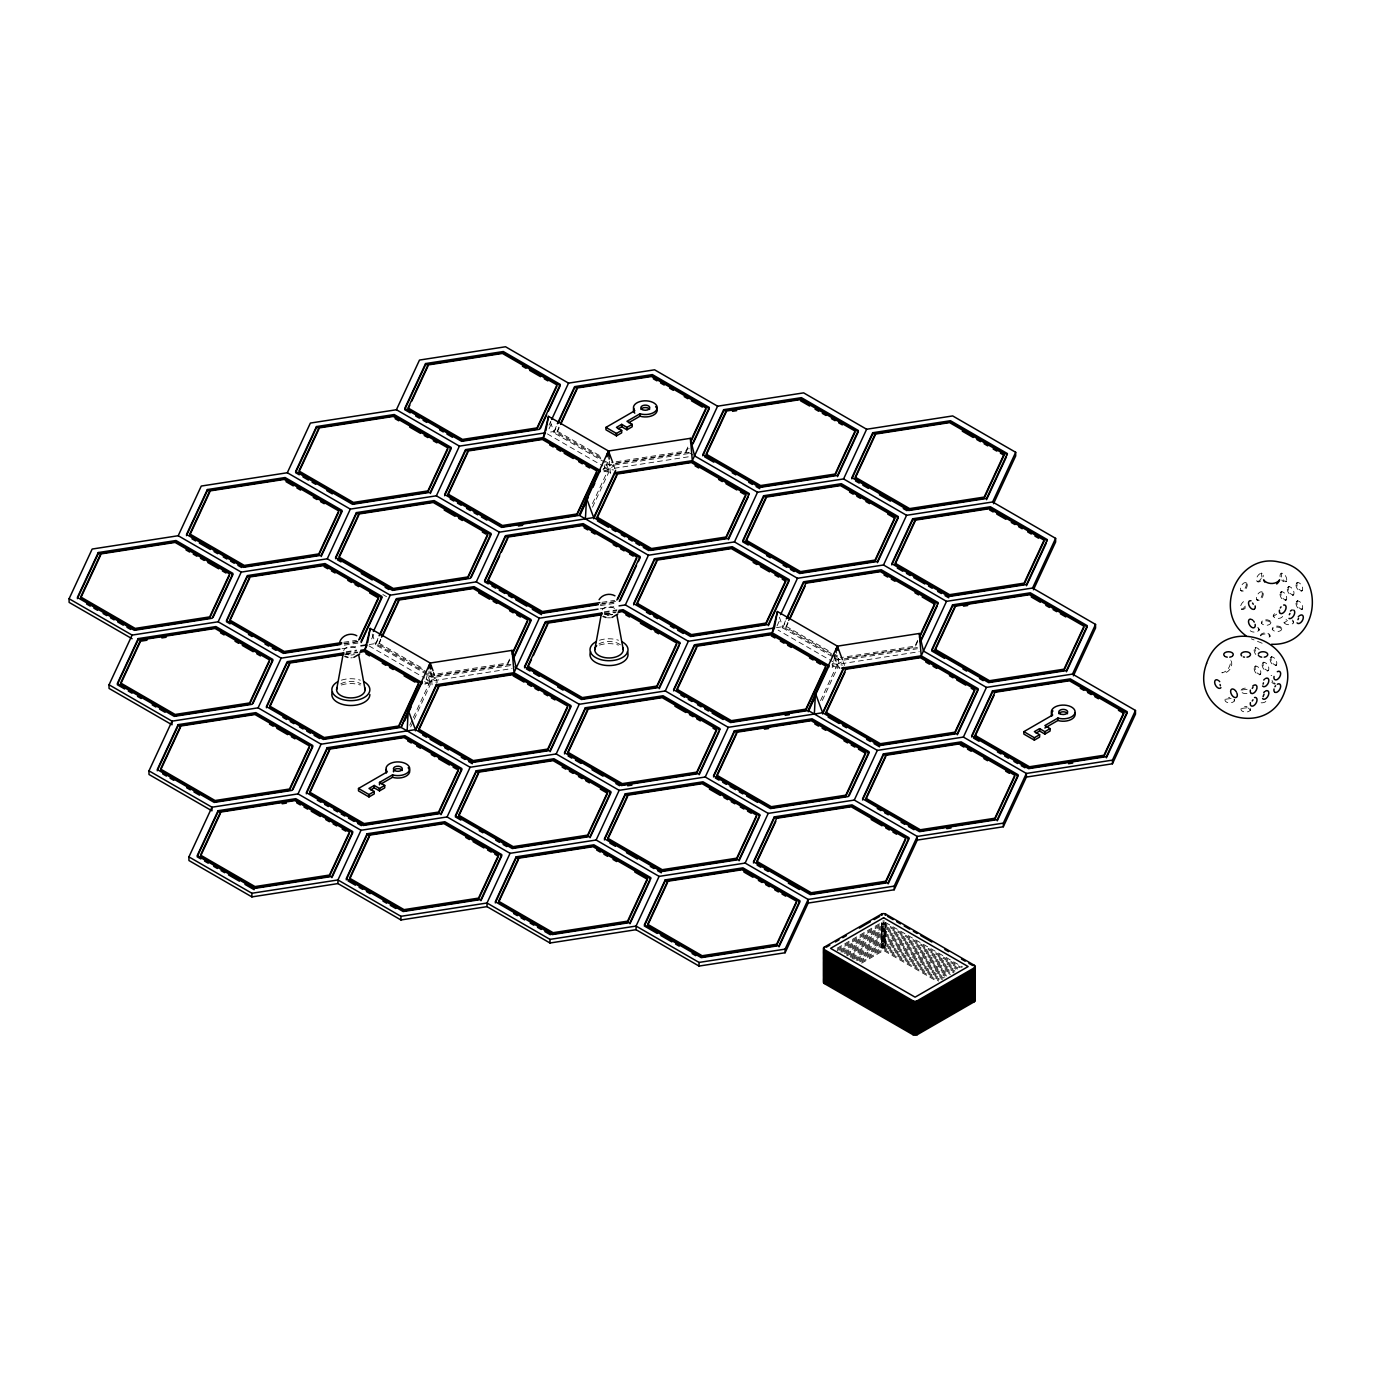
<?xml version="1.0" encoding="UTF-8"?>
<svg xmlns="http://www.w3.org/2000/svg" width="1382" height="1382" viewBox="0 0 1382 1382"><rect width="100%" height="100%" fill="white"/><g stroke="black" fill="none" stroke-linecap="round" stroke-linejoin="round"><path stroke-width="0.75" stroke-dasharray="5 3.75" d="M430.89 671.151L432.117 685.351L428.265 677.076L429.094 671.065M609.341 461.139L610.395 473.318L606.56 465.043L607.095 461.018M693.004 454.989L688.461 452.363L689.013 448.355M838.442 658.333L839.323 668.473L835.471 660.199L836.576 652.166M427.332 674.606L424.948 684.245L435.434 678.182L433.464 672.498M605.126 464.49L603.226 472.212L613.729 466.149L553.767 431.53L547.548 432.497M835.004 655.794L832.154 667.368L842.64 661.304M1261.887 577.21L1261.421 573.029L1262.25 573.513M371.637 638.933L374.297 633.198M426.9 674.468L375.472 644.772L378.202 637.707M375.472 644.772L379.1 636.964M422.391 669.441L378.789 644.271L380.603 639.14M378.789 644.271L381.501 638.398M409.798 725.17L412.458 719.435M413.339 717.517L430.182 681.222L512.048 668.56M549.034 425.172L550.796 421.337M410.679 726.897L413.339 721.162M414.22 719.245L430.182 684.85L430.182 681.222L426.485 679.08M549.034 428.8L552.575 421.165M605.178 462.434L553.767 432.739L556.48 425.673M553.767 432.739L557.378 424.93M600.686 457.407L557.067 432.221L558.881 427.107M557.067 432.221L559.796 426.364M509.578 659.093L507.764 663.014L433.292 674.52L429.664 672.429M509.578 660.32L507.764 664.224L433.292 675.746L424.205 670.495M592.515 503.566L608.477 469.172L688.236 456.837M592.515 507.211L608.477 472.817L608.477 469.172L604.763 467.047M687.856 447.06L686.042 450.964L611.587 462.486M687.856 448.269L686.042 452.173L615.836 463.039M777.064 625.873L780.605 618.238M832.275 656.536L782.678 627.894L785.408 620.829M782.678 627.894L786.306 620.086M831.411 653.617L785.995 627.393L787.809 622.263M785.995 627.393L788.707 621.52M820.545 700.639L837.388 664.345L919.255 651.682M822.325 700.467L837.388 667.972L837.388 664.345L778.101 630.106M917.683 640.263L914.97 646.12L840.498 657.642M917.683 641.473L914.97 647.346L844.765 658.195M1261.3 578.471L1259.019 581.062L1256.635 581.286L1257.482 581.787M1245.32 606.128L1243.057 608.719L1240.673 608.961L1241.502 609.445M1260.609 635.893C1261.921 633.388 1269.402 632.956 1270.006 636.601L1270.006 635.634M1280.976 573.513L1281.822 573.029L1281.339 577.21M1285.761 581.787L1286.59 581.286L1284.206 581.062L1281.943 578.471M1288.249 586.935L1289.095 586.452C1286.297 588.836 1290.408 595.953 1293.863 594.709L1293.034 595.193M1280.976 591.962L1281.822 591.461C1279.024 593.863 1283.135 600.98 1286.59 599.736L1285.761 600.22M1296.955 582.738L1297.802 582.254C1294.986 584.638 1299.097 591.755 1302.57 590.511L1301.723 590.995M1296.955 601.17L1297.802 600.686C1294.986 603.07 1299.097 610.188 1302.57 608.961L1301.723 609.445M1255.098 647.916L1255.944 647.432L1254.96 649.626L1256.065 652.874M1255.098 666.366L1255.944 665.882C1253.146 668.266 1257.257 675.383 1260.712 674.157L1259.883 674.641M1271.077 657.141L1271.924 656.657C1269.108 659.041 1273.219 666.159 1276.692 664.932L1275.845 665.416M1263.096 662.583L1263.925 662.099C1261.127 664.483 1265.238 671.6 1268.711 670.374L1267.864 670.857M837.198 948.173L881.768 922.45M837.198 949.382L883.599 922.606L961.475 967.555M837.198 950.609L883.599 923.815L959.626 967.711M839.72 950.367L883.599 925.024L959.626 968.92M840.895 950.902L883.599 926.234L957.778 969.058M840.895 952.112L883.599 927.443L955.929 969.214M842.744 952.25L883.599 928.669L955.929 970.423M844.575 952.405L883.599 929.879L955.256 971.252M844.575 953.615L883.599 931.088L954.081 971.788M846.423 953.753L883.599 932.297L954.081 972.997M846.423 954.979L883.599 933.506L951.576 972.755M847.028 955.843L883.599 934.716L950.384 973.291M850.12 955.273L883.599 935.942L950.384 974.5M850.12 956.482L883.599 937.151L948.536 974.638M850.69 957.363L883.599 938.361L946.687 974.794M851.968 957.83L883.599 939.57L946.687 976.003M851.968 959.056L883.599 940.779L944.839 976.141M853.817 959.194L883.599 942.006L944.839 977.35M856.166 959.039L883.599 943.215L944.234 978.214M856.166 960.248L883.599 944.424L942.386 978.37M857.496 960.697L883.599 945.634L942.386 979.579M859.345 960.853L883.599 946.843L940.555 979.734M859.829 961.786L883.599 948.052L938.723 979.89M861.66 961.941L883.599 949.279L938.723 981.099M861.66 963.15L883.599 950.488L936.875 981.255M1276.622 614.161L1273.237 616.666L1273.237 615.698M1287.488 620.432L1284.103 622.937L1284.103 621.969M606.56 465.043L688.461 452.363M688.461 453.572L610.689 465.613L607.026 463.488M343.824 642.25L356.573 640.281M601.982 602.31L614.748 600.341M343.824 643.459L358.715 641.162M601.982 603.537L616.873 601.222M344.325 643.943L359.026 641.68M600.375 604.331L617.184 601.74M344.325 645.169L359.026 642.889M600.375 605.558L617.184 602.949M342.01 648.745L358.802 646.154M369.27 644.53L375.472 643.563L435.434 678.182M600.168 608.806L616.959 606.214M346.208 651.734L356.694 650.11M604.366 611.794L616.959 609.842M346.053 652.563L356.573 650.922M604.21 612.623L616.821 610.671M346.053 653.772L356.573 652.149M604.21 613.833L614.731 612.209M344.947 654.498L357.713 652.529M605.23 614.23L615.871 612.589M607.354 615.128L613.729 614.126M428.265 677.076L510.183 664.414L514.726 667.04M510.183 665.623L432.411 677.646L428.731 675.522M776.477 627.653L782.678 626.685L839.617 659.56M835.471 660.199L917.389 647.536M843.815 660.13L917.389 648.745M610.55 617.806L607.475 617.806M350.855 657.867L352.393 657.746M1247.134 689.324L1242.366 689.877L1240.967 691.829L1240.967 690.862A4.768 2.764 0 0 1 1246.979 688.201M1231.155 698.532L1226.387 699.102L1224.988 701.054L1224.988 700.087M1247.134 707.757L1242.366 708.327L1240.967 710.279L1240.967 709.294M603.347 468.394L613.591 469.966M832.275 663.55L842.519 665.139M427.124 680.739L437.368 682.328L433.775 672.688M1262.146 643.252L1251.332 638.83M1275.171 683.503L1273.738 682.656M1248.43 708.068L1250.52 710.279L1250.52 709.294M1246.288 582.738A4.768 2.764 -60 0 0 1240.639 587.747A4.768 2.764 -60 0 0 1244.767 590.131A4.768 2.764 -60 0 0 1246.288 582.738L1245.441 582.254C1248.24 584.638 1244.128 591.755 1240.673 590.511L1241.502 590.995M1262.25 591.962A4.768 2.764 -60 0 0 1256.601 596.955A4.768 2.764 -60 0 0 1260.747 599.356A4.768 2.764 -60 0 0 1262.25 591.962L1261.421 591.461C1264.219 593.863 1260.108 600.98 1256.635 599.736L1257.482 600.22M1292.671 621.244L1293.656 622.937L1293.656 621.969M1258.156 628.62L1259.123 630.33L1259.123 629.363M557.067 431.011L600.686 456.198M547.324 433.879L602.915 465.976M602.915 469.604L608.477 472.817M785.995 626.184L831.411 652.408M833.242 653.444L838.684 656.605M833.242 654.671L838.684 657.815M834.106 657.59L839.617 660.769M831.843 664.759L837.388 667.972M382.849 594.519L386.545 596.661M885.43 922.45L962.598 967.003M378.789 643.062L422.391 668.232M369.046 645.912L424.637 678.009M424.637 681.654L430.182 684.85M1233.901 699.672L1234.541 701.054L1234.541 700.087M1272.045 680.549L1272.822 681.689M1231.207 660.942C1233.608 666.435 1228.062 674.416 1221.809 672.74C1227.475 672.153 1231.258 665.468 1230.412 660.13M843.141 661.598L844.575 665.45M613.487 464.507L614.921 468.36M779.396 617.218L782.678 626.685M550.485 422.063L553.767 431.53M372.19 634.096L375.472 643.563M1281.822 628.81A4.768 2.764 0 0 1 1274.67 631.194A4.768 2.764 0 0 1 1274.67 626.409A4.768 2.764 0 0 1 1281.822 628.81L1281.822 629.777C1281.166 626.15 1272.943 626.15 1272.286 629.777L1272.286 628.81M1270.956 622.522A4.768 2.764 0 0 1 1263.804 624.923A4.768 2.764 0 0 1 1263.804 620.138A4.768 2.764 0 0 1 1270.956 622.522L1270.956 623.507C1270.3 619.879 1262.077 619.879 1261.403 623.507L1261.403 622.522M885.689 922.606L885.689 948.052A2.971 1.71 0 0 0 881.491 948.052L881.491 922.606M882.822 920.948A2.971 1.71 0 0 1 884.359 920.948M882.822 922.157A2.971 1.71 0 0 1 884.359 922.157M881.491 923.815A2.971 1.71 0 0 1 885.689 923.815M881.491 925.024A2.971 1.71 0 0 1 885.689 925.024M881.491 926.234A2.971 1.71 0 0 1 885.689 926.234M881.491 927.443A2.971 1.71 0 0 1 885.689 927.443M881.491 928.669A2.971 1.71 0 0 1 885.689 928.669M881.491 929.879A2.971 1.71 0 0 1 885.689 929.879M881.491 931.088A2.971 1.71 0 0 1 885.689 931.088M881.491 932.297A2.971 1.71 0 0 1 885.689 932.297M881.491 933.506A2.971 1.71 0 0 1 885.689 933.506M881.491 934.716A2.971 1.71 0 0 1 885.689 934.716M881.491 935.942A2.971 1.71 0 0 1 885.689 935.942M881.491 937.151A2.971 1.71 0 0 1 885.689 937.151M881.491 938.361A2.971 1.71 0 0 1 885.689 938.361M881.491 939.57A2.971 1.71 0 0 1 885.689 939.57M881.491 940.779A2.971 1.71 0 0 1 885.689 940.779M881.491 942.006A2.971 1.71 0 0 1 885.689 942.006M881.491 943.215A2.971 1.71 0 0 1 885.689 943.215M881.491 944.424A2.971 1.71 0 0 1 885.689 944.424M881.491 945.634A2.971 1.71 0 0 1 885.689 945.634M881.491 946.843A2.971 1.71 0 0 1 885.689 946.843M341.354 680.186A19.003 10.97 0 0 1 360.356 680.186M341.354 685.023A19.003 10.97 0 0 1 360.356 685.023M340.784 683.865A14.252 8.223 0 0 1 360.944 683.865M357.748 651.958A7.135 4.111 0 0 1 357.022 652.943M354.414 654.446A7.135 4.111 0 0 1 350.855 654.999M349.007 654.861A7.135 4.111 0 0 1 345.811 653.79M343.738 650.887A7.135 4.111 0 0 1 349.922 646.811A7.135 4.111 0 0 1 357.748 649.816M1280.112 576.778A4.768 2.764 60 0 1 1283.377 573.755A4.768 2.764 60 0 1 1286.625 580.544A4.768 2.764 60 0 1 1281.684 580.043M1260.747 580.906A4.768 2.764 -60 0 1 1256.497 579.922A4.768 2.764 -60 0 1 1260.159 573.599A4.768 2.764 -60 0 1 1263.131 576.778M1245.579 607.717A4.768 2.764 -60 0 1 1240.518 607.268A4.768 2.764 -60 0 1 1245.579 600.963M1260.453 635.634A4.768 2.764 0 0 1 1267.605 633.25A4.768 2.764 0 0 1 1267.605 638.018M1257.724 627.411A4.768 2.764 0 0 1 1257.257 631.539A4.768 2.764 0 0 1 1250.226 630.728M1282.617 616.407A4.768 2.764 0 0 1 1274.636 617.65A4.768 2.764 0 0 1 1276.778 613.038M1292.256 620.017A4.768 2.764 0 0 1 1291.945 624.094A4.768 2.764 0 0 1 1284.966 623.558A4.768 2.764 0 0 1 1286.504 619.585M1255.806 654.463A4.768 2.764 60 0 1 1254.562 648.417A4.768 2.764 60 0 1 1259.175 649.661M1275.154 684.073A4.768 2.764 60 0 1 1271.768 682.121M1271.077 675.591A4.768 2.764 60 0 1 1271.768 675.366M1246.979 693.522A4.768 2.764 0 0 1 1240.967 690.862M1234.385 699.361A4.768 2.764 0 0 1 1230.602 702.799A4.768 2.764 0 0 1 1225.005 700.311A4.768 2.764 0 0 1 1229.773 697.323M1265.843 701.451A4.768 2.764 0 0 1 1259.33 702.471M1250.347 708.586A4.768 2.764 0 0 1 1246.149 712.041A4.768 2.764 0 0 1 1240.984 709.052A4.768 2.764 0 0 1 1246.979 706.634M599.512 640.246A19.003 10.97 0 0 1 618.514 640.246M599.512 645.1A19.003 10.97 0 0 1 618.514 645.1M598.942 643.926A14.252 8.223 0 0 1 621.364 645.636M602.137 609.877A7.135 4.111 0 0 1 610.861 606.974A7.135 4.111 0 0 1 615.906 612.019M612.572 614.506A7.135 4.111 0 0 1 610.861 614.921M609.013 615.059A7.135 4.111 0 0 1 603.969 613.867M1295.971 603.364A4.768 2.764 60 0 0 1301.032 609.669A4.768 2.764 60 0 0 1301.032 602.915A4.768 2.764 60 0 0 1295.971 603.364M1287.264 589.112A4.768 2.764 60 0 0 1292.325 595.417A4.768 2.764 60 0 0 1292.325 588.663A4.768 2.764 60 0 0 1287.264 589.112M1295.971 584.914A4.768 2.764 60 0 0 1301.032 591.22A4.768 2.764 60 0 0 1301.032 584.465A4.768 2.764 60 0 0 1295.971 584.914M1279.991 594.139A4.768 2.764 60 0 0 1285.053 600.444A4.768 2.764 60 0 0 1285.053 593.69A4.768 2.764 60 0 0 1279.991 594.139M1270.093 659.335A4.768 2.764 60 0 0 1275.154 665.623A4.768 2.764 60 0 0 1275.154 658.886A4.768 2.764 60 0 0 1270.093 659.335M1262.094 664.777A4.768 2.764 60 0 0 1267.173 671.065A4.768 2.764 60 0 0 1267.173 664.31A4.768 2.764 60 0 0 1262.094 664.777M1254.113 668.56A4.768 2.764 60 0 0 1259.175 674.848A4.768 2.764 60 0 0 1259.175 668.093A4.768 2.764 60 0 0 1254.113 668.56"/><path stroke-width="1.5" d="M407.137 730.905L408.243 710.331L430.182 663.032L512.1 650.369L516.246 667.903L579.231 704.284L665.295 690.965L728.279 727.329L822.618 712.749L879.557 745.606L957.329 733.583L978.162 688.685L921.224 655.811L841.413 668.162M585.415 518.855L586.521 498.28L608.477 450.998L690.378 438.319L694.524 455.87L757.526 492.234L843.573 478.932L906.575 515.296L992.622 501.977L1055.623 538.358L1055.623 541.986L1033.442 589.751M814.343 714.028L815.449 693.453L837.388 646.154L919.306 633.474L923.452 651.026L986.437 687.39L1072.501 674.088L1135.486 710.452L1135.486 714.097L1112.441 763.78L1026.377 777.081L1003.315 826.764L917.268 840.083L894.206 889.766L808.159 903.068L785.097 952.751L699.05 966.07L636.048 929.706L550.001 943.008L487 906.644L400.953 919.963L337.951 883.582L251.904 896.901L188.919 860.52L188.919 856.892L211.964 807.209L298.028 793.89L361.013 830.271L447.077 816.952L510.062 853.316L596.126 840.014L659.11 876.378L745.157 863.076L808.159 899.44L894.206 886.121L917.268 836.438L1003.315 823.136L1026.377 773.454L1112.441 760.135L1135.486 710.452M336.603 689.687L343.358 652.926M367.577 642.803L370.221 628.413L430.182 663.032L433.067 670.754M545.855 430.752L548.516 416.379L608.477 450.998L612.779 462.573M594.761 649.747L601.515 612.986M1026.377 777.081L1026.377 773.454L963.392 737.072L877.328 750.391L808.28 710.521L730.508 722.561L673.57 689.687L694.403 644.789L772.175 632.749L774.404 627.964L777.427 611.535L837.388 646.154L842.415 659.663M370.221 628.413L364.969 649.626L360.771 650.283M428.765 668.819L430.182 663.032L430.718 669.13M548.516 416.379L543.264 437.593L465.492 449.616L444.641 494.514L501.58 527.388L579.352 515.365L648.417 555.236L734.464 541.917L797.466 578.281L883.513 564.979L946.515 601.343L1032.561 588.041L1095.546 624.405L1095.546 628.033L1073.382 675.815M607.043 456.786L608.477 450.998L609.168 459.118M777.427 611.535L772.175 632.749L829.114 665.623M835.972 651.941L837.388 646.154L837.751 650.214M1263.079 684.125L1263.459 682.846M1263.079 696.666L1264.046 694.144M428.593 666.832L430.182 663.032M606.888 454.782L608.477 450.998M835.799 649.955L837.388 646.154M132.102 638.743L69.1 602.379L69.1 598.734L92.162 549.051L178.209 535.732L241.211 572.113L327.258 558.794L390.26 595.176L476.306 581.857L539.308 618.22L598.061 609.134M77.375 598.665L98.226 553.767L175.998 541.727L232.919 574.601L212.983 617.547M100.644 555.167L80.692 598.147L135.194 629.622L209.667 618.1L229.619 575.119M109.04 684.781L172.024 721.162L172.024 724.79L109.04 688.426L109.04 684.781L132.102 635.098L218.149 621.796L281.151 658.16L339.903 649.074M178.209 535.732L201.271 486.049L287.318 472.748L350.32 509.112L436.366 495.81L499.368 532.174L593.69 517.576L650.628 550.451L728.4 538.41L749.234 493.512L692.313 460.655L614.541 472.679M186.484 535.663L207.335 490.765L285.107 478.742L342.028 511.616L321.194 556.514M209.753 492.165L189.8 535.162L244.303 566.637L318.776 555.115L338.728 512.117M148.98 770.845L211.964 807.209L211.964 810.837L148.98 774.473L148.98 770.845L172.024 721.162L258.089 707.843L321.073 744.207L415.412 729.627L472.35 762.484L550.122 750.461L570.956 705.563L514.018 672.688L436.246 684.712M218.149 621.796L241.211 572.113M287.318 472.748L310.38 423.065L396.427 409.746L459.429 446.127L545.475 432.808L543.264 437.593L600.185 470.467M157.254 770.776L178.088 725.861L255.86 713.838L312.798 746.712L292.863 789.658M161.469 768.306L180.524 727.26M230.639 619.257L249.693 578.229M299.825 470.208L318.862 429.18M269.542 661.166L249.606 704.164L175.134 715.669L120.631 684.211L140.584 641.213L146.958 640.229M252.923 703.611L272.859 660.648L215.938 627.791L138.148 639.814L117.315 684.712L124.656 688.962M258.089 707.843L281.151 658.16M327.258 558.794L350.32 509.112M396.427 409.746L419.489 360.063L505.536 346.761L568.538 383.125L654.584 369.806L717.586 406.187L803.633 392.868L866.635 429.249L952.682 415.93L1015.684 452.294L1015.684 455.939L993.503 503.704M266.363 707.774L287.197 662.876L343.963 654.101M335.532 558.725L356.383 513.828L434.155 501.804L491.076 534.661L471.158 577.607M220.464 813.324L200.511 856.304L255.014 887.78L329.469 876.257L349.421 833.277M289.633 664.276L269.68 707.256L324.183 738.731L398.638 727.208L418.591 684.228M339.765 556.255L358.802 515.227M409.832 405.254L408.018 409.176L462.538 440.633L536.993 429.128L556.946 386.131M411.646 401.35L427.971 366.178M358.715 639.952L378.668 596.955L324.148 565.497L249.693 577.002L229.74 620L284.243 651.475L341.682 642.578M309.482 747.213L289.529 790.21L215.074 801.733L160.571 770.258M359.614 639.21L378.668 598.181L369.581 592.93M447.837 449.133L427.884 492.113L353.429 503.635L298.909 472.16M361.134 641.352L381.968 596.454L325.046 563.58L247.274 575.603L226.423 620.518L283.362 653.375L340.11 644.599M361.134 642.561L381.968 597.663L325.046 564.789L247.274 576.83L226.423 621.727L230.103 623.852M430.303 493.512L451.154 448.614L394.215 415.74L316.443 427.781L295.61 472.679L299.272 474.803M298.028 793.89L321.073 744.207M373.399 631.47L390.26 595.176M436.366 495.81L459.429 446.127M379.1 635.755L396.323 598.665L474.095 586.642L531.016 619.499L513.81 656.605M306.303 793.821L327.137 748.923L404.909 736.9L461.847 769.757L441.013 814.672M379.998 635.012L396.323 599.874L474.095 587.851L531.016 620.725L513.81 657.815M444.641 495.741L465.492 450.826L543.264 438.802L600.185 471.677M381.501 637.188L398.742 600.064L473.197 588.542L527.717 620.017L512.29 653.237M329.572 750.322L309.62 793.32L364.122 824.778L438.578 813.272L458.53 770.275M382.417 636.446L398.742 601.274M467.911 452.225L447.958 495.222L502.478 526.697L576.933 515.175L596.886 472.178M487.777 535.18L467.824 578.16L393.352 589.682L338.849 558.224M422.149 682L401.074 727.398L323.302 739.439L266.363 706.565L287.197 661.667L343.963 652.874M331.905 877.656L352.738 832.759L295.8 799.884L218.028 811.925L197.194 856.823L200.874 858.948M404.701 720.799L407.414 714.943M409.227 711.039L411.041 707.135M540.327 428.575L546.667 414.911M548.481 411.007L560.263 385.613L503.324 352.755L425.552 364.779L404.719 409.677L410.229 412.855M361.013 830.271L337.951 879.954L337.951 883.582M476.306 581.857L499.368 532.174M551.694 419.437L568.538 383.125M436.487 684.228L415.412 729.627L408.243 710.331L401.074 727.398L470.122 767.269L556.186 753.95L619.171 790.331L705.235 777.012L768.219 813.393L854.283 800.074L917.268 836.438L917.268 840.083M557.378 423.721L574.601 386.632L652.373 374.591L709.312 407.465L692.088 444.555M346.243 879.885L367.076 834.97L444.849 822.946L501.787 855.821L480.953 900.718M415.412 730.836L436.246 685.938L514.018 673.898L570.956 706.772L550.122 751.67M558.293 422.978L574.601 387.841L652.373 375.8L709.312 408.675L692.987 443.812M560.695 423.203L577.02 388.031L651.475 376.509L705.995 407.984L690.568 441.204M369.495 836.369L349.56 879.367L404.062 910.842L478.517 899.319L498.47 856.322L494.842 854.231M438.681 687.338L418.729 730.318L473.231 761.793L547.687 750.271L567.639 707.29M499.679 555.875L487.898 581.269L542.4 612.744L597.715 604.193M501.493 551.971L507.85 538.289M560.695 424.412L577.02 389.24M512.29 654.446L527.717 621.226M600.427 469.966L579.352 515.365L586.521 498.28L593.69 517.576L615.646 470.295M580.267 514.622L588.421 497.054M592.947 487.293L594.761 483.389M447.077 816.952L470.122 767.269M539.308 618.22L514.018 672.688L512.1 650.369M524.521 667.834L545.354 622.937L602.12 614.161M593.69 518.786L614.541 473.888L692.313 461.864L749.234 494.721M478.621 773.384L458.669 816.365L513.171 847.84L587.626 836.317L607.579 793.337L600.306 789.139M531.465 659.508L527.838 667.333L582.34 698.791L656.813 687.269L676.748 644.288M533.279 655.604L547.79 624.336M616.959 475.287L597.007 518.285L651.509 549.742L725.982 538.237L745.935 495.24M616.873 600.013L636.826 557.032L582.306 525.557L507.85 537.08L487.898 580.06L542.4 611.535L599.84 602.638M617.771 599.27L636.826 558.242M690.568 442.413L705.995 409.193M619.291 601.412L640.125 556.514L583.204 523.64L505.432 535.68L484.581 580.578L541.519 613.453L598.268 604.66M620.19 600.669L636.515 565.532M638.311 561.628L640.125 557.723L583.204 524.849L505.432 536.89L484.581 581.787L488.261 583.912M510.062 853.316L487 902.999L487 906.644M556.186 753.95L579.231 704.284M619.05 605.886L625.355 604.919L648.417 555.236M717.586 406.187L692.313 460.655L690.378 438.319M495.292 902.93L516.125 858.032L593.897 846.009L650.836 878.866M564.461 753.898L585.294 708.983L663.066 696.96L720.005 729.834M633.63 604.85L654.481 559.935L732.253 547.911L789.174 580.785L768.34 625.683M702.799 455.801L723.65 410.903L801.422 398.862L858.36 431.737L837.509 476.635M518.544 859.431L498.591 902.429L553.111 933.887L627.566 922.381L647.519 879.384L634.804 872.042M587.73 710.383L567.777 753.38L622.28 784.855L696.735 773.333L716.688 730.335L713.06 728.245M656.899 561.334L636.947 604.331L691.449 635.806L765.922 624.284L785.874 581.286L782.229 579.196M726.068 412.302L706.116 455.283L760.636 486.758L835.091 475.235L855.043 432.255M590.062 837.717L610.896 792.819L553.957 759.945L476.185 771.985L455.352 816.883L460.862 820.062M659.231 688.685L679.167 645.722M728.4 539.636L748.336 496.674M596.126 840.014L619.171 790.331M665.295 690.965L688.357 641.283L774.404 627.964M734.464 541.917L757.526 492.234M604.4 839.945L625.234 795.047L703.006 783.007L759.945 815.881M673.57 690.896L694.403 645.999L772.175 633.958L829.114 666.832M627.67 796.447L607.717 839.427L662.22 870.902L736.675 859.379L756.628 816.399M696.839 647.398L676.886 690.378L731.389 721.853L805.844 710.331L825.797 667.351M766.008 498.349L746.055 541.329L800.558 572.804L875.031 561.282L894.983 518.302L887.71 514.104M629.985 923.781L649.92 880.818M699.171 774.732L719.106 731.786M659.11 876.378L636.048 926.061L636.048 929.706M705.235 777.012L728.279 727.329M780.605 614.593L797.466 578.281M843.573 478.932L866.635 429.249M786.306 618.877L803.512 581.787L881.301 569.764L938.223 602.621L920.101 641.663M713.509 776.943L734.343 732.045L812.115 720.022L869.053 752.879L849.118 795.842M787.204 618.134L803.512 582.997L881.301 570.973L938.223 603.83M851.848 478.863L872.698 433.948L950.471 421.925L1007.392 454.799M788.707 620.311L805.948 583.187L880.403 571.664L934.906 603.139L919.496 636.359M667.592 882.493L647.64 925.474L702.16 956.949L776.615 945.426L796.568 902.446M736.779 733.445L716.826 776.442L771.329 807.9L845.784 796.395L865.737 753.397L858.481 749.199M790.521 617.616L805.032 586.348M875.117 435.347L855.164 478.345L909.667 509.82L984.139 498.297L1004.092 455.3L1000.447 453.21M828.474 667.022L808.28 710.521L815.449 693.453L822.618 712.749L843.694 667.333M739.111 860.779L759.029 817.833M808.28 711.73L813.704 700.018M877.449 562.681L898.283 517.784L841.362 484.909L763.59 496.95L742.739 541.848L748.249 545.026M745.157 863.076L768.219 813.393M883.513 564.979L906.575 515.296M753.449 863.007L774.283 818.092L852.055 806.069L908.993 838.943L888.16 883.841M822.618 713.958L843.452 669.043L921.224 657.02L978.162 689.894L957.329 734.792M891.787 564.91L912.638 520.012L990.41 507.971L1047.331 540.846M775.803 821.444L756.766 862.489L811.269 893.964L885.724 882.442L905.676 839.444M844.972 672.412L825.935 713.44L880.438 744.915L954.893 733.393L974.846 690.395L971.218 688.305M915.057 521.411L895.104 564.392L949.607 595.867L1024.079 584.344L1044.032 541.364M919.496 637.568L934.906 604.349L922.191 597.007M779.033 946.825L799.884 901.928L742.946 869.053L665.174 881.094L644.34 925.992L657.193 933.42M921.017 640.937L937.324 605.782M986.558 499.697L1006.493 456.751M785.097 952.751L785.097 949.123L808.159 899.44L808.159 903.068M854.283 800.074L877.328 750.391M946.515 601.343L921.224 655.811L919.306 633.474M992.622 501.977L1015.684 452.294M862.558 800.005L883.392 755.108L961.164 743.067L1018.102 775.941L997.268 820.839M885.827 756.507L865.875 799.487L920.377 830.962L994.833 819.44L1014.785 776.459M954.997 607.458L935.044 650.438L989.547 681.913L1064.002 670.391L1083.954 627.411M1026.498 585.743L1046.433 542.798M963.392 737.072L986.437 687.39M1032.561 588.041L1055.623 538.358M971.667 737.003L992.501 692.106L1070.273 680.082L1127.211 712.957L1106.377 757.854M994.021 695.457L974.984 736.502L1029.486 767.96L1103.942 756.455L1123.894 713.457L1118.453 710.313M1066.438 671.79L1087.271 626.892L1030.333 594.018L952.561 606.059L931.727 650.957L944.58 658.385M1072.501 674.088L1095.546 624.405M1289.337 614.696L1289.942 613.453M1297.94 619.672L1298.544 618.428M1278.505 582.116L1279.646 579.87C1276.122 584.707 1267.121 584.707 1263.58 579.87L1264.737 582.116M339.782 641.818C342.183 635.133 350.717 632.248 356.798 635.755M1252.23 688.409L1253.008 687.269M1252.23 700.968L1253.008 699.81M599.08 599.719C602.276 594.415 609.652 592.843 614.955 595.815M359.769 653.859L353.827 657.4M617.927 613.919L611.984 617.478M1276.657 583.964L1277.797 583.118M632.196 424.343L626.944 427.384L621.693 424.343L616.441 427.384L621.693 430.407L621.693 432.842L616.441 435.866L605.955 429.802L605.955 427.384L634.77 410.748L633.854 409.452A11.885 6.858 0 0 1 644.288 400.849A11.885 6.858 0 0 1 657.158 408.277A11.885 6.858 0 0 1 642.25 414.306L640.021 413.771L626.944 421.32L632.196 424.343L632.196 426.779L626.944 429.802L621.693 426.779L618.203 428.8M628.81 422.667L640.021 416.189L642.25 416.725A11.885 6.858 0 0 0 657.193 410.108M605.955 427.384L616.441 433.447L621.693 430.407M370.739 789.882L374.246 787.861L379.497 790.884L384.732 787.861L384.732 785.442L379.497 788.466L374.246 785.442L368.994 788.466L374.246 791.506L374.246 793.924L368.994 796.948L358.491 790.884L358.491 788.466L387.305 771.83L386.39 770.534A11.885 6.858 0 0 1 396.824 761.931A11.885 6.858 0 0 1 409.694 769.359A11.885 6.858 0 0 1 394.786 775.388L392.557 774.853L379.497 782.402L379.497 784.838M381.363 783.749L392.557 777.289L394.786 777.824A11.885 6.858 0 0 0 407.293 775.371A11.885 6.858 0 0 0 408.156 767.77M358.491 788.466L368.994 794.529L374.246 791.506M1050.095 728.625L1044.861 731.648L1039.61 728.625L1034.358 731.648L1039.61 734.688L1039.61 737.107L1034.358 740.13L1023.855 734.084L1023.855 731.648L1052.669 715.012L1051.754 713.734A11.885 6.858 0 0 1 1062.188 705.114A11.885 6.858 0 0 1 1075.058 712.542A11.885 6.858 0 0 1 1060.149 718.571L1057.921 718.035L1044.861 725.585L1050.095 728.625L1050.095 731.043L1044.861 734.084L1039.61 731.043L1036.103 733.065M1044.861 728.02L1057.921 720.471L1060.149 721.007A11.885 6.858 0 0 0 1074.695 712.594M1023.855 731.648L1034.358 737.712L1039.61 734.688M824.277 947.154L881.491 914.107A2.971 1.71 0 0 1 885.689 914.107L974.414 965.327A2.971 1.71 0 0 1 974.414 967.763L974.414 1001.708L917.199 1034.738A2.971 1.71 0 0 1 913.001 1034.738L824.277 983.518L824.277 947.154A2.971 1.71 0 0 0 824.277 949.572A2.971 1.71 0 0 0 824.277 951.991A2.971 1.71 0 0 0 824.277 954.426A2.971 1.71 0 0 0 824.277 956.845A2.971 1.71 0 0 0 824.277 959.281A2.971 1.71 0 0 0 824.277 961.699A2.971 1.71 0 0 0 824.277 964.118A2.971 1.71 0 0 0 824.277 966.554A2.971 1.71 0 0 0 824.277 968.972A2.971 1.71 0 0 0 824.277 971.391A2.971 1.71 0 0 0 824.277 973.826A2.971 1.71 0 0 0 824.277 976.245A2.971 1.71 0 0 0 824.277 978.663A2.971 1.71 0 0 0 824.277 981.099A2.971 1.71 0 0 0 824.277 983.518M826.125 947.292L829.822 945.167M835.35 941.971L839.047 939.829M842.744 937.704L846.423 935.579M859.345 928.117L870.418 921.725M874.115 919.583L879.66 916.387M824.277 949.572L913.001 1000.793A2.971 1.71 0 0 0 917.199 1000.793L974.414 967.763M732.46 411.3L736.71 410.644M518.405 526.006L522.603 525.35M161.849 637.931L166.116 637.275M341.682 643.787L284.243 652.684L229.74 621.209M360.892 645.826L367.197 644.841L364.969 649.626L421.907 682.501M602.12 612.952L545.354 621.727L524.521 666.625L581.459 699.499L659.231 687.459L680.065 642.561L623.127 609.687L618.929 610.343M360.771 651.492L364.969 650.836L421.907 683.71M618.929 611.552L623.127 610.913L680.065 643.77M342.822 654.826L289.633 663.066L269.68 706.047L324.183 737.522L398.638 725.999L418.591 683.019L364.088 651.544L359.838 652.2M600.98 614.904L547.79 623.127L527.838 666.107L582.34 697.582L656.813 686.059L676.748 643.079L622.245 611.604L617.996 612.261M963.496 606.145L967.763 605.489M785.149 715.306L789.364 714.667M282.153 803.771L286.402 803.115M764.436 729.16L768.686 728.504M627.704 785.788L631.902 785.131M1068.545 763.71L1072.743 763.054M188.919 856.892L251.904 893.256L337.951 879.954L400.953 916.318L487 902.999L550.001 939.38L636.048 926.061L699.05 962.425L785.097 949.123M946.808 828.647L951.023 827.991M1271.613 644.271C1321.054 646.31 1327.705 569.384 1279.3 562.059C1238.22 552.126 1211.979 611.362 1245.908 635.685M606.042 617.478L603.07 616.389M347.884 657.4L344.913 656.329M962.304 431.184L973.204 437.472M976.832 439.562L980.46 441.67M984.105 443.76L987.733 445.868M993.192 449.012L996.819 451.102M800.524 400.78L809.61 406.014M815.069 409.176L818.697 411.266M822.342 413.373L825.97 415.464M831.411 418.608L835.056 420.715M838.684 422.806L842.329 424.896M989.512 509.889L993.157 511.979M996.785 514.087L1005.871 519.321M1011.313 522.482L1014.958 524.573M1018.586 526.663L1022.214 528.77M1027.672 531.915L1031.3 534.022M1034.945 536.112L1038.573 538.203M855.527 480.971L859.207 483.095M862.869 485.22L868.38 488.399M879.401 494.756L890.423 501.13M903.275 508.541L906.955 510.666M653.306 378.772L656.934 380.862M660.561 382.969L664.206 385.06M669.648 388.204L673.293 390.311M684.194 396.599L687.821 398.707M691.449 400.797L702.35 407.085M849.55 492.078L853.195 494.169M856.823 496.276L860.45 498.366M865.909 501.511L869.537 503.618M1031.266 596.989L1040.352 602.241M1045.811 605.385L1049.439 607.475M1053.067 609.583L1056.712 611.673M1060.34 613.763L1065.798 616.925M704.647 456.855L713.82 462.158M732.184 472.765L735.863 474.89M748.716 482.301L752.395 484.426M756.075 486.55L759.737 488.675M897.298 568.088L902.809 571.267M906.488 573.392L910.151 575.517M913.83 577.624L924.852 583.999M928.531 586.106L932.194 588.231M937.704 591.41L941.384 593.534M945.046 595.659L948.726 597.784M522.431 366.195L526.058 368.303M529.686 370.393L540.587 376.699M544.232 378.789L547.859 380.879M695.06 465.872L698.687 467.962M718.675 479.502L722.302 481.61M725.947 483.7L736.848 489.988M740.476 492.096L744.121 494.186M884.031 574.981L887.676 577.071M891.304 579.179L894.949 581.269M914.936 592.809L918.564 594.916M1080.292 688.288L1083.92 690.378M1087.565 692.486L1091.193 694.576M1094.82 696.683L1098.465 698.774M766.613 555.633L770.292 557.758M783.145 565.169L786.824 567.294M790.487 569.419L794.166 571.543M962.943 668.992L966.623 671.099M979.475 678.527L983.155 680.652M549.639 444.918L553.266 447.008M556.911 449.098L560.539 451.206M564.184 453.296L573.254 458.548M578.712 461.692L582.34 463.799M585.985 465.889L589.613 467.98M753.155 562.405L756.8 564.512M760.428 566.603L769.515 571.854M774.957 574.998L778.602 577.106M925.802 662.082L929.43 664.172M933.057 666.279L936.702 668.37M949.417 675.712L953.044 677.819M956.689 679.909L965.759 685.161M415.723 416.051L419.402 418.159M423.082 420.283L426.744 422.408M439.614 429.837L443.277 431.944M446.956 434.069L452.467 437.248M597.37 520.91L608.391 527.268M612.071 529.392L615.733 531.517M621.244 534.696L624.923 536.821M628.585 538.945L632.265 541.053M635.945 543.178L639.607 545.303M643.286 547.427L648.797 550.606M973.498 738.074L979.009 741.253M997.372 751.86L1001.052 753.967M1004.731 756.092L1008.394 758.217M1013.904 761.396L1017.584 763.52M1021.246 765.645L1024.926 767.753M395.148 418.711L398.776 420.802M409.677 427.09L420.577 433.395M424.205 435.485L427.85 437.593M433.292 440.737L436.937 442.827M584.12 527.82L587.765 529.911M591.392 532.018L595.02 534.108M613.193 544.594L616.838 546.702M620.466 548.792L624.094 550.9M629.553 554.044L633.181 556.134M771.294 635.875L774.922 637.966M780.381 641.127L784.009 643.217M787.654 645.325L791.281 647.415M809.455 657.901L813.082 660.009M816.71 662.099L820.355 664.206M960.283 744.984L963.91 747.075M967.555 749.182L971.183 751.272M983.898 758.614L987.543 760.722M1005.699 771.208L1009.344 773.315M450.152 498.919L453.832 501.044M457.511 503.152L461.173 505.276M466.684 508.455L470.364 510.58M474.026 512.705L477.706 514.812M481.385 516.937L486.896 520.116M646.482 612.261L650.162 614.385M653.841 616.51L657.504 618.635M670.374 626.046L674.036 628.171M677.716 630.296L683.226 633.474M828.129 717.137L839.15 723.494M842.813 725.619L846.492 727.744M866.704 739.405L870.366 741.529M874.046 743.637L879.557 746.816M625.355 604.919L688.357 641.283M444.158 510.01L455.058 516.298M458.703 518.388L462.331 520.496M482.318 532.035L485.946 534.126M625.873 614.921L629.518 617.011M640.419 623.299L651.319 629.605M654.947 631.695L658.592 633.802M814.862 724.03L818.507 726.12M822.135 728.228L825.762 730.318M843.936 740.804L847.563 742.911M851.208 745.002L854.836 747.109M302.952 476.911L308.462 480.107M312.125 482.214L315.804 484.339M326.826 490.696L332.336 493.875M491.94 586.02L495.602 588.145M499.282 590.269L504.793 593.448M508.455 595.573L512.135 597.698M515.814 599.805L526.818 606.18M532.329 609.358L541.519 614.662M680.911 695.129L684.591 697.254M688.271 699.378L691.933 701.503M697.444 704.682L701.123 706.807M704.785 708.914L708.465 711.039M712.145 713.164L723.166 719.521M877.242 808.487L880.921 810.612M884.601 812.737L888.263 814.844M901.116 822.273L904.795 824.398M908.475 826.505L913.986 829.701M286.039 481.696L293.295 485.894M296.94 488.001L300.568 490.092M313.282 497.434L316.927 499.541M320.555 501.631L324.183 503.722M478.656 592.913L489.556 599.201M493.184 601.291L496.812 603.398M509.543 610.74L513.171 612.831M516.799 614.938L520.444 617.028M674.9 706.219L685.8 712.507M689.445 714.598L693.073 716.705M696.701 718.795L700.346 720.903M871.161 819.526L882.062 825.814M885.689 827.904L889.317 830.012M892.962 832.102L896.59 834.21M337.381 559.796L341.043 561.904M361.255 573.582L372.276 579.939M385.129 587.35L388.791 589.475M526.352 668.905L530.032 671.013M533.711 673.138L539.222 676.316M557.585 686.923L563.096 690.102M715.34 778.014L719.02 780.122M722.7 782.247L726.362 784.371M730.042 786.496L735.552 789.675M739.215 791.8L742.894 793.907M746.574 796.032L757.578 802.389M324.148 566.706L327.793 568.797M331.421 570.904L335.049 572.994M347.78 580.336L351.408 582.444M355.036 584.534L358.681 586.642M513.137 675.815L524.037 682.103M527.665 684.211L531.31 686.301M534.938 688.409L538.583 690.499M544.024 693.643L547.652 695.751M551.297 697.841L554.925 699.931M709.398 789.122L720.298 795.41M723.926 797.518L727.554 799.608M731.199 801.698L734.827 803.806M740.286 806.95L743.913 809.04M747.541 811.148L751.186 813.238M887.538 916.387L893.083 919.6M896.78 921.725L900.477 923.867M904.173 925.992L909.719 929.205M913.416 931.33L917.112 933.472M920.809 935.597L931.9 942.006M944.839 949.469L948.536 951.611M961.475 959.073L965.172 961.216M968.868 963.34L972.565 965.482M191.994 538.859L195.674 540.967M199.354 543.091L210.358 549.449M214.037 551.573L217.717 553.698M223.228 556.877L226.89 559.002M230.569 561.127L234.249 563.234M237.911 565.359L241.591 567.484M568.14 756.006L571.803 758.131M575.482 760.255L580.993 763.434M592.014 769.791L603.036 776.148M615.888 783.577L619.551 785.702M757.111 865.115L760.791 867.24M764.471 869.364L768.133 871.489M788.345 883.15L799.366 889.507M186 549.932L189.645 552.04M193.273 554.13L196.9 556.238M200.545 558.328L204.173 560.436M207.801 562.526L218.719 568.814M222.347 570.921L225.974 573.012M365.902 653.807L369.547 655.897M382.261 663.239L385.889 665.347M389.534 667.437L393.162 669.544M404.062 675.833L414.963 682.121M562.163 767.114L565.791 769.204M569.419 771.311L573.064 773.402M578.505 776.546L582.15 778.653M585.778 780.744L589.406 782.851M743.879 872.025L752.965 877.259M758.407 880.42L762.052 882.511M765.68 884.618L769.308 886.708M774.766 889.853L778.394 891.96M782.039 894.05L785.667 896.158M824.277 948.363A2.971 1.71 0 0 0 824.277 950.781L913.001 1002.002A2.971 1.71 0 0 0 917.199 1002.002L974.414 968.972A2.971 1.71 0 0 0 974.88 966.899M824.277 951.991L913.001 1003.228A2.971 1.71 0 0 0 917.199 1003.228L974.414 970.181A2.971 1.71 0 0 0 974.88 968.108M824.277 950.781A2.971 1.71 0 0 0 824.277 953.217L913.001 1004.438A2.971 1.71 0 0 0 917.199 1004.438L974.414 971.391A2.971 1.71 0 0 0 974.88 969.335M824.277 954.426L913.001 1005.647A2.971 1.71 0 0 0 917.199 1005.647L974.414 972.617A2.971 1.71 0 0 0 974.88 970.544M824.277 953.217A2.971 1.71 0 0 0 824.277 955.636L913.001 1006.856A2.971 1.71 0 0 0 917.199 1006.856L974.414 973.826A2.971 1.71 0 0 0 974.88 971.753M824.277 956.845L913.001 1008.065A2.971 1.71 0 0 0 917.199 1008.065L974.414 975.036A2.971 1.71 0 0 0 974.88 972.963M824.277 955.636A2.971 1.71 0 0 0 824.277 958.054L913.001 1009.275A2.971 1.71 0 0 0 917.199 1009.275L974.414 976.245A2.971 1.71 0 0 0 974.88 974.172M824.277 959.281L913.001 1010.501A2.971 1.71 0 0 0 917.199 1010.501L974.414 977.454A2.971 1.71 0 0 0 974.88 975.381M824.277 958.054A2.971 1.71 0 0 0 824.277 960.49L913.001 1011.71A2.971 1.71 0 0 0 917.199 1011.71L974.414 978.663A2.971 1.71 0 0 0 974.88 976.608M824.277 961.699L913.001 1012.92A2.971 1.71 0 0 0 917.199 1012.92L974.414 979.89A2.971 1.71 0 0 0 974.88 977.817M824.277 960.49A2.971 1.71 0 0 0 824.277 962.909L913.001 1014.129A2.971 1.71 0 0 0 917.199 1014.129L974.414 981.099A2.971 1.71 0 0 0 974.88 979.026M824.277 964.118L913.001 1015.338A2.971 1.71 0 0 0 917.199 1015.338L974.414 982.308A2.971 1.71 0 0 0 974.88 980.235M824.277 962.909A2.971 1.71 0 0 0 824.277 965.327L913.001 1016.547A2.971 1.71 0 0 0 917.199 1016.547L974.414 983.518A2.971 1.71 0 0 0 974.88 981.445M824.277 966.554L913.001 1017.774A2.971 1.71 0 0 0 917.199 1017.774L974.414 984.727A2.971 1.71 0 0 0 974.88 982.671M248.466 634.442L252.146 636.566M264.999 643.995L268.661 646.102M272.34 648.227L276.02 650.352M422.754 735.069L426.433 737.193M430.113 739.318L441.117 745.675M444.797 747.8L448.476 749.925M461.329 757.336L465.008 759.461M468.671 761.586L472.35 763.71M609.911 843.124L615.422 846.302M626.443 852.659L637.447 859.034M650.317 866.445L653.98 868.57M657.659 870.695L661.339 872.819M824.277 965.327A2.971 1.71 0 0 0 824.277 967.763L913.001 1018.983A2.971 1.71 0 0 0 917.199 1018.983L974.414 985.936A2.971 1.71 0 0 0 974.88 983.88M824.277 968.972L913.001 1020.192A2.971 1.71 0 0 0 917.199 1020.192L974.414 987.163A2.971 1.71 0 0 0 974.88 985.09M824.277 967.763A2.971 1.71 0 0 0 824.277 970.181L913.001 1021.402A2.971 1.71 0 0 0 917.199 1021.402L974.414 988.372A2.971 1.71 0 0 0 974.88 986.299M824.277 971.391L913.001 1022.611A2.971 1.71 0 0 0 917.199 1022.611L974.414 989.581A2.971 1.71 0 0 0 974.88 987.508M824.277 970.181A2.971 1.71 0 0 0 824.277 972.617L913.001 1023.837A2.971 1.71 0 0 0 917.199 1023.837L974.414 990.79A2.971 1.71 0 0 0 974.88 988.717M824.277 973.826L913.001 1025.047A2.971 1.71 0 0 0 917.199 1025.047L974.414 992A2.971 1.71 0 0 0 974.88 989.944M824.277 972.617A2.971 1.71 0 0 0 824.277 975.036L913.001 1026.256A2.971 1.71 0 0 0 917.199 1026.256L974.414 993.226A2.971 1.71 0 0 0 974.88 991.153M824.277 976.245L913.001 1027.465A2.971 1.71 0 0 0 917.199 1027.465L974.414 994.435A2.971 1.71 0 0 0 974.88 992.362M824.277 975.036A2.971 1.71 0 0 0 824.277 977.454L913.001 1028.674A2.971 1.71 0 0 0 917.199 1028.674L974.414 995.645A2.971 1.71 0 0 0 974.88 993.572M824.277 978.663L913.001 1029.884A2.971 1.71 0 0 0 917.199 1029.884L974.414 996.854A2.971 1.71 0 0 0 974.88 994.781M824.277 977.454A2.971 1.71 0 0 0 824.277 979.89L913.001 1031.11A2.971 1.71 0 0 0 917.199 1031.11L974.414 998.063A2.971 1.71 0 0 0 974.88 995.99M824.277 981.099L913.001 1032.319A2.971 1.71 0 0 0 917.199 1032.319L974.414 999.272A2.971 1.71 0 0 0 974.88 997.217M220.498 632.852L224.126 634.943M235.026 641.231L238.654 643.338M242.299 645.429L253.2 651.734M256.827 653.824L260.472 655.914M407.655 740.907L411.3 742.998M416.742 746.142L420.387 748.249M431.288 754.537L434.915 756.645M438.543 758.735L449.444 765.023M453.089 767.131L456.716 769.221M596.644 850.016L600.272 852.107M603.917 854.214L607.544 856.304M613.003 859.449L616.631 861.556M86.565 603.969L90.245 606.093M93.907 608.201L97.586 610.326M103.097 613.504L106.76 615.629M110.439 617.754L114.119 619.879M117.781 621.986L123.292 625.182M126.971 627.29L130.634 629.415M282.895 717.31L286.575 719.435M290.237 721.559L293.917 723.684M299.428 726.863L303.09 728.988M306.769 731.095L310.449 733.22M314.111 735.345L319.622 738.524M479.226 830.668L482.905 832.793M495.758 840.204L499.42 842.329M503.1 844.454L506.779 846.579M660.872 935.545L671.877 941.902M675.556 944.027L679.236 946.134M692.088 953.563L695.751 955.688M69.1 598.734L132.102 635.098M379.497 782.402L384.732 785.442M269.507 724.133L273.152 726.241M276.78 728.331L287.681 734.637M291.326 736.727L294.953 738.834M465.769 837.44L469.396 839.548M473.041 841.638L483.942 847.943M487.57 850.034L491.197 852.124M128.336 691.086L132.016 693.194M137.526 696.373L141.189 698.497M152.21 704.872L155.89 706.979M159.552 709.104L165.063 712.283M317.324 800.195L320.987 802.303M324.666 804.428L328.346 806.552M333.857 809.731L337.519 811.856M341.199 813.981L344.878 816.088M348.54 818.213L354.051 821.392M357.731 823.517L361.393 825.641M513.655 913.537L517.334 915.661M520.997 917.786L524.676 919.894M530.187 923.09L533.849 925.197M537.529 927.322L541.208 929.447M544.871 931.572L550.382 934.75M296.733 802.856L300.36 804.946M304.005 807.053L307.633 809.144M311.261 811.234L320.348 816.486M325.806 819.63L329.434 821.737M333.079 823.827L336.707 825.935M342.149 829.079L345.794 831.169M162.765 773.955L166.445 776.079M170.107 778.187L173.786 780.312M186.639 787.74L190.319 789.848M193.981 791.972L199.492 795.151M348.074 880.939L355.416 885.188M359.095 887.296L362.775 889.421M366.437 891.545L370.117 893.67M382.969 901.081L386.649 903.206M390.311 905.331L395.822 908.51M204.536 861.055L208.216 863.18M213.726 866.359L217.389 868.483M221.068 870.608L224.748 872.733M228.41 874.841L239.431 881.215M244.942 884.394L254.133 889.697M634.77 413.166L633.854 411.888A11.885 6.858 0 0 1 633.854 408.329M1252.524 603.07L1253.301 604.228M1220.047 684.505L1220.427 685.783M616.89 615.042L623.265 649.747M358.733 654.964L365.107 689.687M1112.441 760.135L1112.441 763.78M1057.921 718.035L1057.921 720.471M1044.861 731.648L1044.861 734.084M1039.61 728.625L1039.61 731.043M1034.358 737.712L1034.358 740.13M1003.315 823.136L1003.315 826.764M974.414 965.327L974.414 966.554M917.199 1000.793L917.199 1034.738M913.001 1000.793L913.001 1034.738M894.206 886.121L894.206 889.766M885.689 914.107L885.689 915.333A2.971 1.71 0 0 0 885.085 915.057M881.491 914.107L881.491 915.333A2.971 1.71 0 0 1 882.113 915.057M699.05 962.425L699.05 966.07M640.021 413.771L640.021 416.189M626.944 427.384L626.944 429.802M621.693 424.343L621.693 426.779M616.441 433.447L616.441 435.866M550.001 939.38L550.001 943.008M400.953 916.318L400.953 919.963M392.557 774.853L392.557 777.289M379.497 788.466L379.497 790.884M374.246 785.442L374.246 787.861M368.994 794.529L368.994 796.948M251.904 893.256L251.904 896.901M974.88 998.426A2.971 1.71 0 0 1 974.414 1000.499L917.199 1033.529A2.971 1.71 0 0 1 913.001 1033.529L824.277 982.308A2.971 1.71 0 0 1 824.277 979.89M974.88 999.635A2.971 1.71 0 0 1 974.414 1001.708M364.295 681.931A19.003 10.97 0 0 1 364.295 697.444A19.003 10.97 0 0 1 337.415 697.444A19.003 10.97 0 0 1 337.415 681.931M369.858 694.524A19.003 10.97 0 0 1 348.385 705.407A19.003 10.97 0 0 1 332.492 691.691M364.623 687.545A14.252 8.223 0 0 1 350.855 697.91A14.252 8.223 0 0 1 337.087 687.545M1254.269 609.186A4.768 2.764 60 0 1 1248.965 605.316A4.768 2.764 60 0 1 1251.004 600.773M1255.15 605.921A4.768 2.764 60 0 1 1254.804 608.685M1255.15 624.37A4.768 2.764 60 0 1 1252.748 627.756A4.768 2.764 60 0 1 1248.62 622.626A4.768 2.764 60 0 1 1251.004 619.222M1251.885 619.602A4.768 2.764 60 0 1 1252.748 620.224M1253.56 621.088A4.768 2.764 60 0 1 1254.269 622.107M1283.619 605.022A4.768 2.764 -60 0 1 1285.657 609.548A4.768 2.764 -60 0 1 1280.354 613.435M1279.818 612.934A4.768 2.764 -60 0 1 1279.473 610.17M1280.354 607.925A4.768 2.764 -60 0 1 1281.045 606.888M1293.742 610.136A4.768 2.764 -60 0 1 1293.742 615.646A4.768 2.764 -60 0 1 1288.974 618.41M1290.477 611.017A4.768 2.764 -60 0 1 1292.239 609.998M1299.978 615.353A4.768 2.764 -60 0 1 1302.898 619.499A4.768 2.764 -60 0 1 1297.059 622.885M1298.285 616.838A4.768 2.764 -60 0 1 1299.097 615.992M1220.945 687.7A4.768 2.764 60 0 1 1215.089 684.332A4.768 2.764 60 0 1 1218.008 680.169M1218.889 680.808A4.768 2.764 60 0 1 1219.701 681.672M1236.907 693.038A4.768 2.764 60 0 1 1234.281 697.34A4.768 2.764 60 0 1 1230.809 690.136A4.768 2.764 60 0 1 1236.372 691.916M1224.366 655.88A4.768 2.764 0 0 1 1228.512 651.734A4.768 2.764 0 0 1 1232.64 655.88M1231.88 656.45A4.768 2.764 0 0 1 1229.738 657.158M1227.268 657.158A4.768 2.764 0 0 1 1225.126 656.45M1241.606 655.88A4.768 2.764 0 0 1 1245.735 651.734A4.768 2.764 0 0 1 1249.881 655.88M1249.121 656.45A4.768 2.764 0 0 1 1246.979 657.158M1244.508 657.158A4.768 2.764 0 0 1 1243.351 656.882M1258.363 653.79A4.768 2.764 0 0 1 1264.806 651.941A4.768 2.764 0 0 1 1267.104 655.88M1266.344 656.45A4.768 2.764 0 0 1 1264.202 657.158M1261.731 657.158A4.768 2.764 0 0 1 1259.607 656.45M1258.847 655.88A4.768 2.764 0 0 1 1258.363 655.206M1252.783 685.973A4.768 2.764 -60 0 1 1256.912 688.357A4.768 2.764 -60 0 1 1251.263 693.367M1250.727 692.866A4.768 2.764 -60 0 1 1250.382 690.119M1265.48 678.51A4.768 2.764 -60 0 1 1268.4 682.673A4.768 2.764 -60 0 1 1262.561 686.042M1263.787 680.013A4.768 2.764 -60 0 1 1264.599 679.149M1254.528 697.513A4.768 2.764 -60 0 1 1256.912 700.916A4.768 2.764 -60 0 1 1252.783 706.064A4.768 2.764 -60 0 1 1250.382 702.661M1265.48 691.052A4.768 2.764 -60 0 1 1268.4 695.215A4.768 2.764 -60 0 1 1262.561 698.601M1263.787 692.555A4.768 2.764 -60 0 1 1264.599 691.691M1277.313 684.228A4.768 2.764 -60 0 1 1280.423 687.821A4.768 2.764 -60 0 1 1274.912 692.261M1274.377 691.76A4.768 2.764 -60 0 1 1274.049 688.996M1274.912 686.75A4.768 2.764 -60 0 1 1275.621 685.731M1277.313 671.687A4.768 2.764 -60 0 1 1280.423 675.262A4.768 2.764 -60 0 1 1274.912 679.719M1274.377 679.218A4.768 2.764 -60 0 1 1274.049 676.454M655.604 406.671A11.885 6.858 0 0 1 656.795 408.329M641.023 409.435A4.457 2.574 0 0 1 645.325 407.535A4.457 2.574 0 0 1 649.626 409.435M1051.754 716.152A11.885 6.858 0 0 1 1052.946 710.953M1058.923 713.717A4.457 2.574 0 0 1 1063.224 711.799A4.457 2.574 0 0 1 1067.526 713.717M386.39 772.97A11.885 6.858 0 0 1 386.39 769.411M393.559 771.864A4.457 2.574 0 0 1 396.703 768.703A4.457 2.574 0 0 1 402.162 770.534M622.453 641.991A19.003 10.97 0 0 1 622.453 657.504A19.003 10.97 0 0 1 595.573 657.504A19.003 10.97 0 0 1 595.573 641.991M627.376 651.751A19.003 10.97 0 0 1 609.013 665.571A19.003 10.97 0 0 1 590.65 651.751M622.781 647.622A14.252 8.223 0 0 1 607.147 657.901A14.252 8.223 0 0 1 596.678 645.636M1206.555 663.533C1187.639 713.838 1267.968 742.79 1284.914 691.035C1303.831 640.73 1223.502 611.777 1206.555 663.533M98.226 552.558L77.375 597.456L134.313 630.33L212.085 618.29L232.919 573.392L175.998 540.517L98.226 552.558M100.644 553.957L80.692 596.938L135.194 628.413L209.667 616.89L229.619 573.91L175.099 542.435L100.644 553.957M138.148 638.605L117.315 683.503L174.253 716.377L252.025 704.336L272.859 659.439L215.938 626.564L138.148 638.605M207.335 489.556L186.484 534.454L243.422 567.328L321.194 555.305L342.028 510.39L285.107 477.533L207.335 489.556M140.584 640.004L120.631 682.984L175.134 714.459L249.606 702.937L269.542 659.957L215.039 628.482L140.584 640.004M209.753 490.955L189.8 533.953L244.303 565.411L318.776 553.906L338.728 510.908L284.208 479.433L209.753 490.955M178.088 724.652L157.254 769.549L214.193 802.424L291.965 790.4L312.798 745.503L255.86 712.628L178.088 724.652M316.443 426.572L295.61 471.469L352.531 504.326L430.303 492.303L451.154 447.405L394.215 414.531L316.443 426.572M180.524 726.051L160.571 769.048L215.074 800.524L289.529 789.001L309.482 746.004L254.979 714.529L180.524 726.051M318.862 427.971L298.909 470.951L353.429 502.426L427.884 490.904L447.837 447.906L393.317 416.448L318.862 427.971M218.028 810.716L197.194 855.613L254.133 888.471L331.905 876.447L352.738 831.549L295.8 798.675L218.028 810.716M356.383 512.618L335.532 557.516L392.471 590.39L470.243 578.35L491.076 533.452L434.155 500.578L356.383 512.618M425.552 363.57L404.719 408.467L461.64 441.342L539.412 429.301L560.263 384.403L503.324 351.529L425.552 363.57M220.464 812.115L200.511 855.095L255.014 886.57L329.469 875.048L349.421 832.05L294.919 800.593L220.464 812.115M358.802 514.018L338.849 556.998L393.352 588.473L467.824 576.95L487.777 533.97L433.257 502.495L358.802 514.018M427.971 364.969L408.018 407.966L462.538 439.424L536.993 427.902L556.946 384.922L502.443 353.447L427.971 364.969M327.137 747.714L306.303 792.612L363.241 825.486L441.013 813.445L461.847 768.547L404.909 735.69L327.137 747.714M329.572 749.113L309.62 792.111L364.122 823.568L438.578 812.046L458.53 769.066L404.028 737.591L329.572 749.113M467.911 451.016L447.958 494.013L502.478 525.488L576.933 513.966L596.886 470.968L542.366 439.493L467.911 451.016M367.076 833.761L346.243 878.658L403.181 911.533L480.953 899.509L501.787 854.612L444.849 821.737L367.076 833.761M369.495 835.16L349.56 878.157L404.062 909.632L478.517 898.11L498.47 855.113L443.968 823.637L369.495 835.16M438.681 686.111L418.729 729.109L473.231 760.584L547.687 749.061L567.639 706.064L513.137 674.606L438.681 686.111M476.185 770.776L455.352 815.674L512.29 848.548L590.062 836.507L610.896 791.61L553.957 758.735L476.185 770.776M478.621 772.175L458.669 815.155L513.171 846.63L587.626 835.108L607.579 792.128L553.076 760.653L478.621 772.175M616.959 474.078L597.007 517.075L651.509 548.533L725.982 537.011L745.935 494.03L691.415 462.555L616.959 474.078M516.125 856.823L495.292 901.72L552.213 934.595L629.985 922.571L650.836 877.656L593.897 844.799L516.125 856.823M585.294 707.774L564.461 752.672L621.399 785.546L699.171 773.523L720.005 728.608L663.066 695.751L585.294 707.774M654.481 558.725L633.63 603.623L690.568 636.497L768.34 624.474L789.174 579.576L732.253 546.702L654.481 558.725M723.65 409.677L702.799 454.592L759.737 487.449L837.509 475.425L858.36 430.528L801.422 397.653L723.65 409.677M518.544 858.222L498.591 901.219L553.111 932.677L627.566 921.155L647.519 878.175L593.016 846.7L518.544 858.222M587.73 709.173L567.777 752.171L622.28 783.629L696.735 772.123L716.688 729.126L662.185 697.651L587.73 709.173M656.899 560.125L636.947 603.122L691.449 634.597L765.922 623.075L785.874 580.077L731.354 548.619L656.899 560.125M726.068 411.076L706.116 454.073L760.636 485.548L835.091 474.026L855.043 431.029L800.524 399.571L726.068 411.076M625.234 793.821L604.4 838.736L661.339 871.593L739.111 859.569L759.945 814.672L703.006 781.797L625.234 793.821M763.59 495.741L742.739 540.638L799.677 573.513L877.449 561.472L898.283 516.574L841.362 483.7L763.59 495.741M627.67 795.22L607.717 838.218L662.22 869.693L736.675 858.17L756.628 815.173L702.125 783.715L627.67 795.22M696.839 646.189L676.886 689.169L731.389 720.644L805.844 709.121L825.797 666.141L771.294 634.666L696.839 646.189M766.008 497.14L746.055 540.12L800.558 571.595L875.031 560.073L894.983 517.093L840.463 485.618L766.008 497.14M665.174 879.885L644.34 924.783L701.261 957.657L779.033 945.616L799.884 900.718L742.946 867.844L665.174 879.885M734.343 730.836L713.509 775.734L770.448 808.608L848.22 796.568L869.053 751.67L812.115 718.795L734.343 730.836M872.698 432.739L851.848 477.636L908.786 510.511L986.558 498.487L1007.392 453.572L950.471 420.715L872.698 432.739M667.592 881.284L647.64 924.264L702.16 955.739L776.615 944.217L796.568 901.237L742.065 869.762L667.592 881.284M736.779 732.235L716.826 775.216L771.329 806.691L845.784 795.168L865.737 752.188L811.234 720.713L736.779 732.235M875.117 434.138L855.164 477.135L909.667 508.593L984.139 497.088L1004.092 454.091L949.572 422.616L875.117 434.138M774.283 816.883L753.449 861.781L810.37 894.655L888.16 882.632L908.993 837.717L852.055 804.86L774.283 816.883M912.638 518.786L891.787 563.701L948.726 596.558L1026.498 584.534L1047.331 539.636L990.41 506.762L912.638 518.786M776.701 818.282L756.766 861.28L811.269 892.737L885.724 881.232L905.676 838.235L851.174 806.76L776.701 818.282M845.888 669.233L825.935 712.231L880.438 743.706L954.893 732.184L974.846 689.186L920.343 657.728L845.888 669.233M915.057 520.185L895.104 563.182L949.607 594.657L1024.079 583.135L1044.032 540.137L989.512 508.68L915.057 520.185M883.392 753.898L862.558 798.796L919.496 831.67L997.268 819.63L1018.102 774.732L961.164 741.858L883.392 753.898M952.561 604.85L931.727 649.747L988.666 682.622L1066.438 670.581L1087.271 625.683L1030.333 592.809L952.561 604.85M885.827 755.298L865.875 798.278L920.377 829.753L994.833 818.23L1014.785 775.25L960.283 743.775L885.827 755.298M954.997 606.249L935.044 649.229L989.547 680.704L1064.002 669.182L1083.954 626.201L1029.452 594.726L954.997 606.249M992.501 690.896L971.667 735.794L1028.605 768.668L1106.377 756.645L1127.211 711.73L1070.273 678.873L992.501 690.896M994.936 692.296L974.984 735.293L1029.486 766.751L1103.942 755.246L1123.894 712.248L1069.392 680.773L994.936 692.296M883.599 917.752L830.582 948.363L915.091 997.165L968.108 966.554L883.599 917.752M642.164 409.504A4.457 2.574 0 0 0 649.626 408.346A4.457 2.574 0 0 0 644.167 405.202A4.457 2.574 0 0 0 642.164 409.504M1060.08 713.768A4.457 2.574 0 0 0 1067.526 712.611A4.457 2.574 0 0 0 1062.067 709.467A4.457 2.574 0 0 0 1060.08 713.768M394.716 770.586A4.457 2.574 0 0 0 402.162 769.428A4.457 2.574 0 0 0 396.703 766.284A4.457 2.574 0 0 0 394.716 770.586"/></g></svg>
